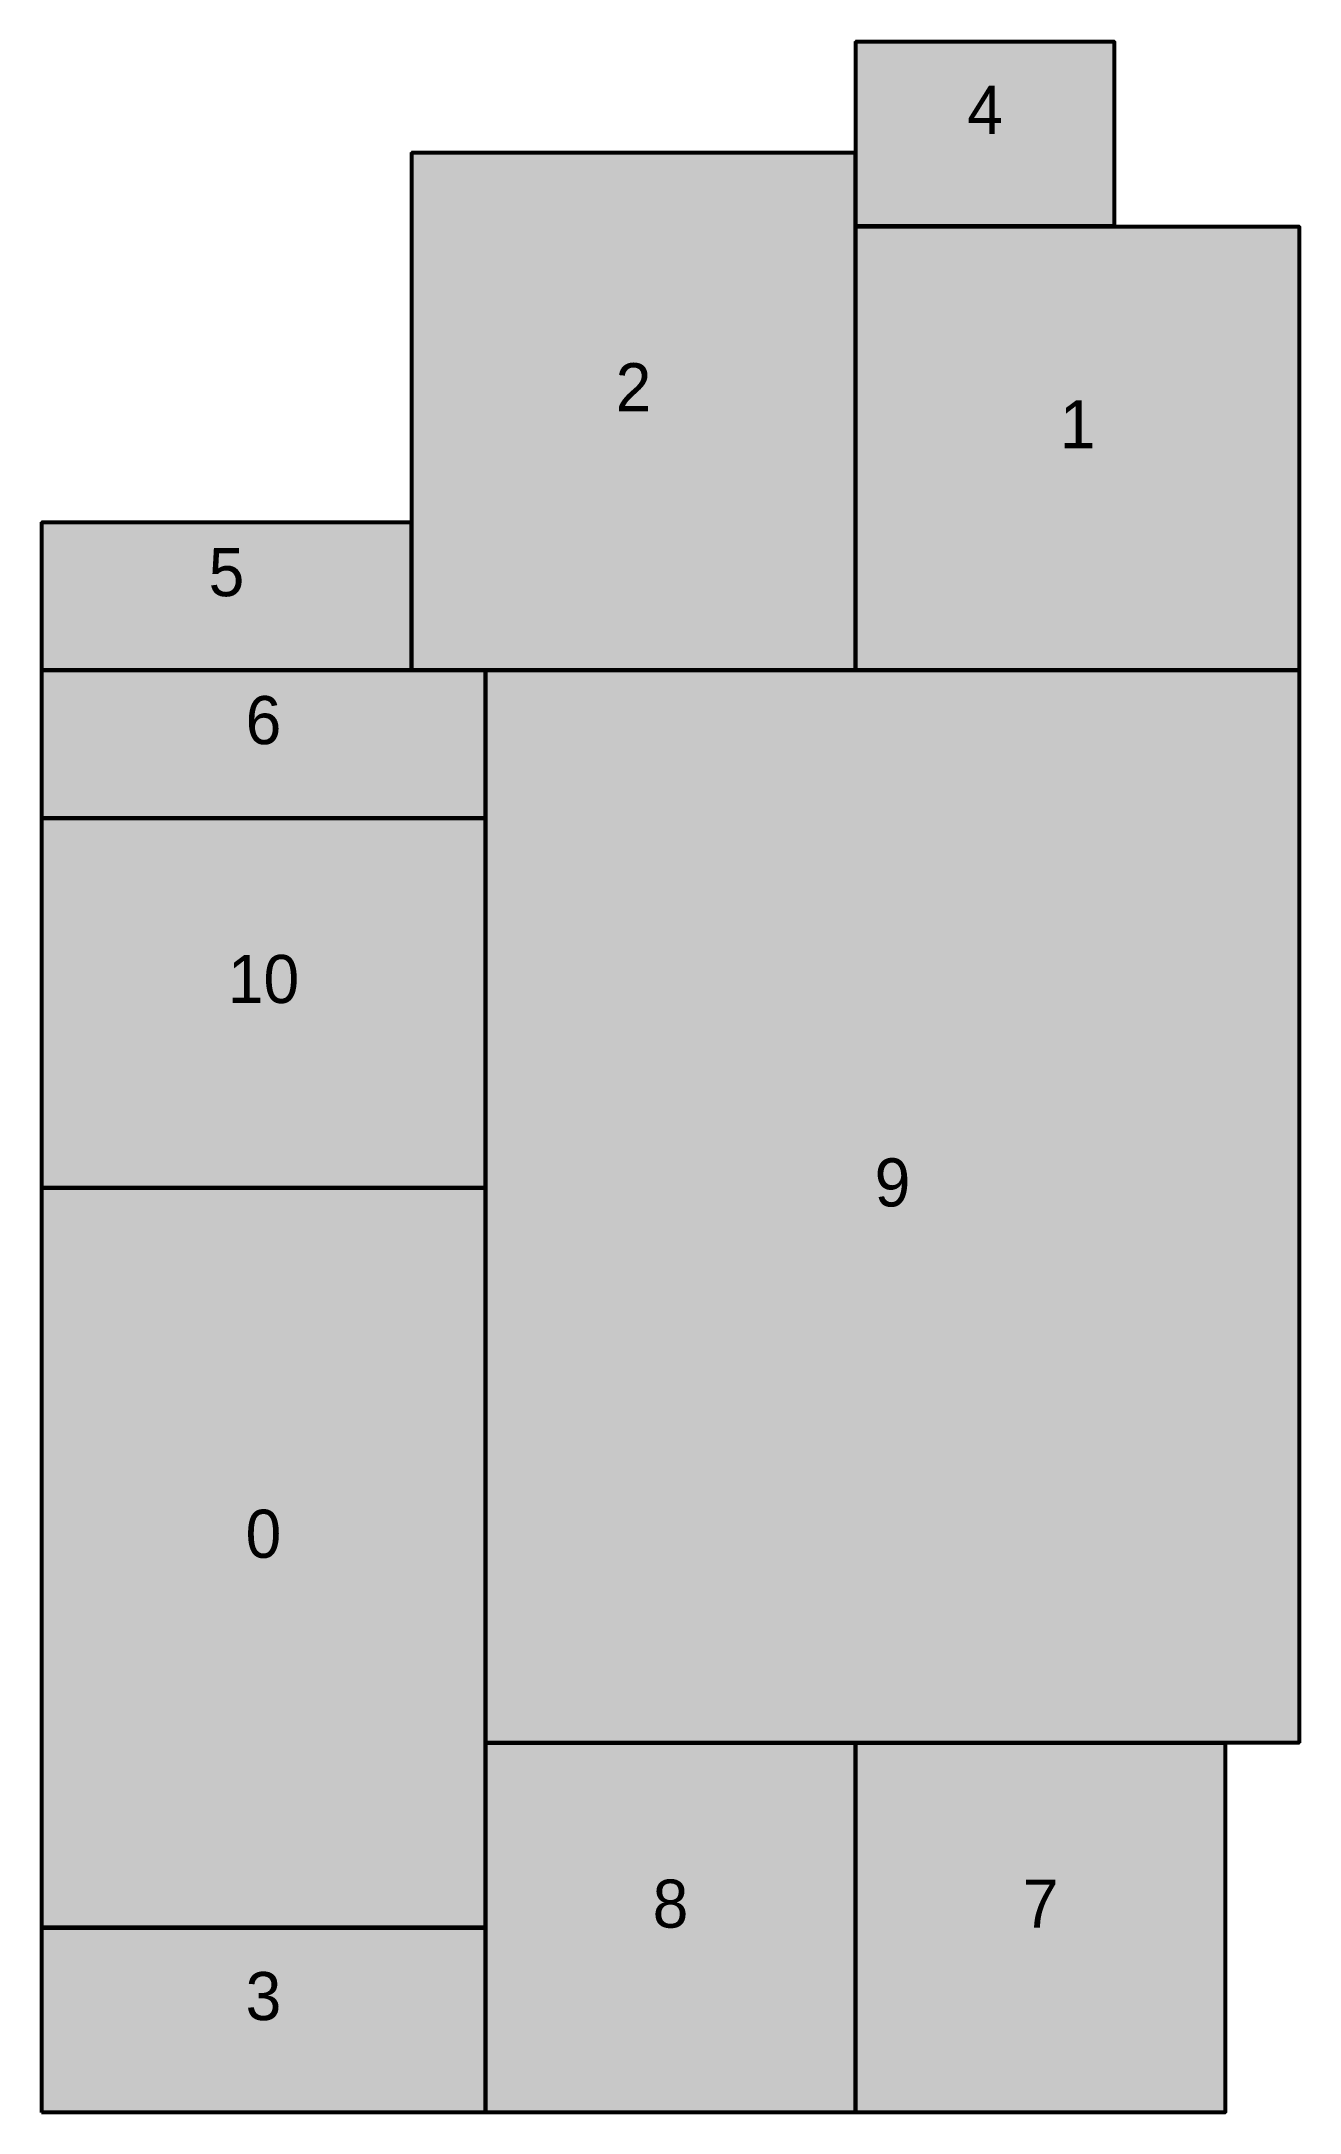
# Model space of a CAD drawing. Header units: metres. Extents: x 0 to 34, y 0 to 56.
import ezdxf
from ezdxf.enums import TextEntityAlignment as Align

# ---------------------------------------------------------------- set-up
doc = ezdxf.new("R2010")
doc.units = ezdxf.units.M
doc.layers.add('room_border', color=3, linetype='Continuous', lineweight=50)

msp = doc.modelspace()

# ---------------------------------------------------------------- hatches: boundary and pattern name
at = {"transparency": 33554636, "extrusion": (-1, 0, 6.12323e-17)}
for points in [[(-39, 0), (-56, 0), (-56, 5), (-39, 5)], [(-51, 0), (-56, 0), (-56, 5), (-51, 5)], [(-39, 0), (-53, 0), (-53, 5), (-39, 5)], [(-10, 0), (-51, 0), (-51, 5), (-10, 5)], [(0, 0), (-43, 0), (-43, 5), (0, 5)], [(0, 0), (-39, 0), (-39, 5), (0, 5)], [(0, 0), (-10, 0), (-10, 5), (0, 5)], [(0, 0), (-10, 0), (-10, 5), (0, 5)]]:
    msp.add_hatch(color=9, dxfattribs=at).paths.add_polyline_path(points)
at = {"transparency": 33554636, "extrusion": (0, -1, 6.12323e-17)}
for points in [[(22, 0), (29, 0), (29, 5), (22, 5)], [(10, 0), (22, 0), (22, 5), (10, 5)], [(22, 0), (34, 0), (34, 5), (22, 5)], [(0, 0), (10, 0), (10, 5), (0, 5)], [(0, 0), (34, 0), (34, 5), (0, 5)], [(0, 0), (12, 0), (12, 5), (0, 5)], [(0, 0), (12, 0), (12, 5), (0, 5)], [(12, 0), (34, 0), (34, 5), (12, 5)], [(0, 0), (12, 0), (12, 5), (0, 5)], [(0, 0), (32, 0), (32, 5), (0, 5)]]:
    msp.add_hatch(color=9, dxfattribs=at).paths.add_polyline_path(points)
for color, points in [(4, [(22.01, 51.01), (22.01, 55.99), (28.99, 55.99), (28.99, 51.01)]), (2, [(10.01, 39.01), (10.01, 52.99), (21.99, 52.99), (21.99, 39.01)]), (1, [(22.01, 39.01), (22.01, 50.99), (33.99, 50.99), (33.99, 39.01)]), (5, [(0.01, 39.01), (0.01, 42.99), (9.99, 42.99), (9.99, 39.01)]), (6, [(0.01, 35.01), (0.01, 38.99), (11.99, 38.99), (11.99, 35.01)]), (0, [(12.01, 10.01), (12.01, 38.99), (33.99, 38.99), (33.99, 10.01)]), (1, [(0.01, 25.01), (0.01, 34.99), (11.99, 34.99), (11.99, 25.01)]), (0, [(0.01, 5.01), (0.01, 24.99), (11.99, 24.99), (11.99, 5.01)]), (8, [(12.01, 0.01), (12.01, 9.99), (21.99, 9.99), (21.99, 0.01)]), (7, [(22.01, 0.01), (22.01, 9.99), (31.99, 9.99), (31.99, 0.01)]), (3, [(0.01, 0.01), (0.01, 4.99), (11.99, 4.99), (11.99, 0.01)])]:
    msp.add_hatch(color=color).paths.add_polyline_path(points)

# ---------------------------------------------------------------- linework, layer by layer
at = {"layer": 'room_border'}
for p, q in [((22, 39), (22, 56)), ((22, 56), (29, 56)), ((29, 51), (29, 56)), ((10, 39), (10, 53)), ((10, 53), (22, 53)), ((22, 51), (34, 51)), ((34, 10), (34, 51)), ((0, 0), (0, 43)), ((0, 43), (10, 43)), ((0, 39), (34, 39)), ((12, 0), (12, 39)), ((0, 35), (12, 35)), ((0, 25), (12, 25)), ((12, 10), (34, 10)), ((22, 0), (22, 10)), ((32, 0), (32, 10)), ((0, 5), (12, 5)), ((0, 0), (32, 0))]:
    msp.add_line(p, q, dxfattribs=at)
for points in [[(22.01, 51.01), (22.01, 55.99), (28.99, 55.99), (28.99, 51.01)], [(10.01, 39.01), (10.01, 52.99), (21.99, 52.99), (21.99, 39.01)], [(22.01, 39.01), (22.01, 50.99), (33.99, 50.99), (33.99, 39.01)], [(0.01, 39.01), (0.01, 42.99), (9.99, 42.99), (9.99, 39.01)], [(0.01, 35.01), (0.01, 38.99), (11.99, 38.99), (11.99, 35.01)], [(12.01, 10.01), (12.01, 38.99), (33.99, 38.99), (33.99, 10.01)], [(0.01, 25.01), (0.01, 34.99), (11.99, 34.99), (11.99, 25.01)], [(0.01, 5.01), (0.01, 24.99), (11.99, 24.99), (11.99, 5.01)], [(12.01, 0.01), (12.01, 9.99), (21.99, 9.99), (21.99, 0.01)], [(22.01, 0.01), (22.01, 9.99), (31.99, 9.99), (31.99, 0.01)], [(0.01, 0.01), (0.01, 4.99), (11.99, 4.99), (11.99, 0.01)]]:
    msp.add_lwpolyline(points, close=True, dxfattribs=at)

# ---------------------------------------------------------------- texts
at = {"color": 250}
for s, p in [('4', (25.5, 53.5)), ('2', (16, 46)), ('1', (28, 45)), ('5', (5, 41)), ('6', (6, 37)), ('10', (6, 30)), ('9', (23, 24.5)), ('0', (6, 15)), ('7', (27, 5)), ('3', (6, 2.5))]:
    msp.add_text(s, height=1.3, dxfattribs=at).set_placement(p, align=Align.CENTER)
at = {"color": 0}
msp.add_text('8', height=1.3, dxfattribs=at).set_placement((17, 5), align=Align.CENTER)

doc.saveas('drawing.dxf')
